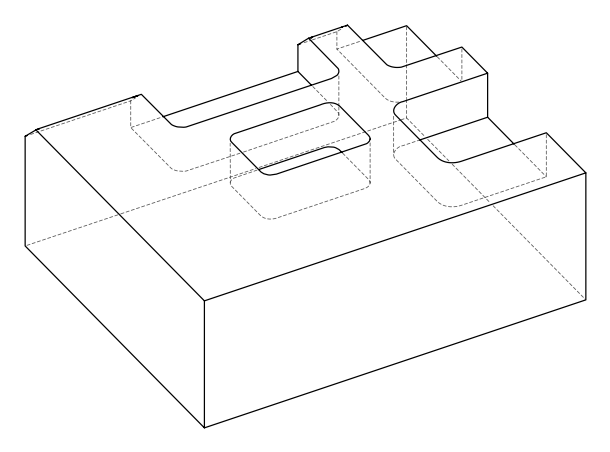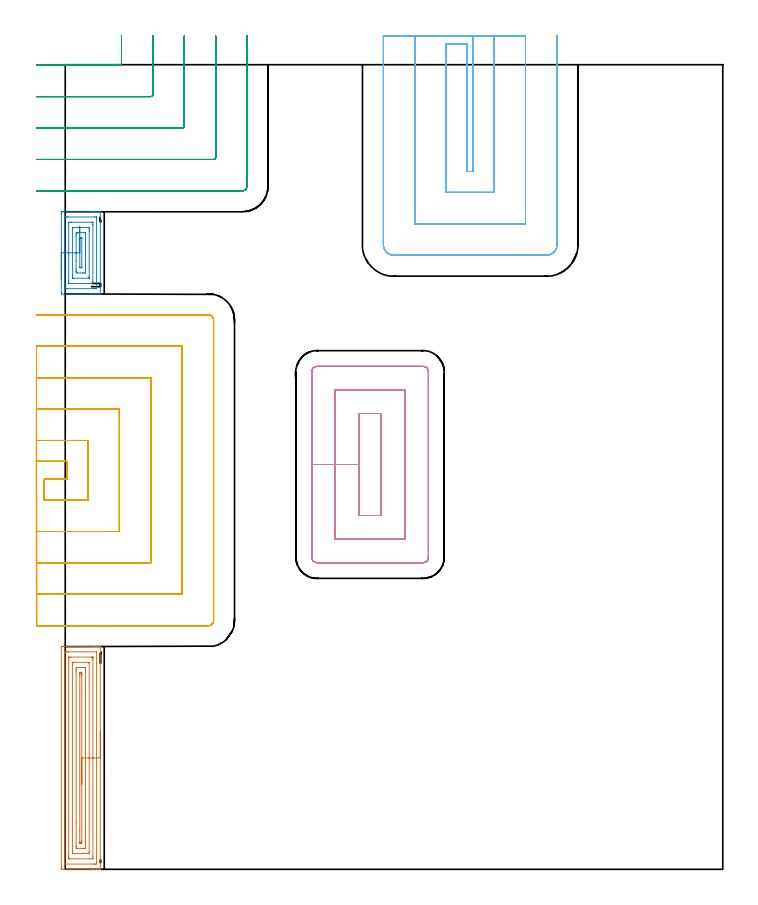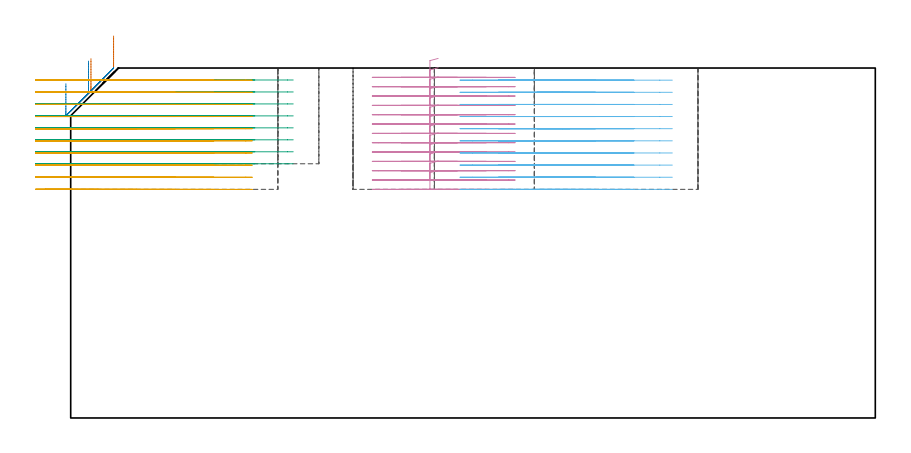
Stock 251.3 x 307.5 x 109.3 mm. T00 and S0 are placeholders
(PLAN: 6 operations, 3 tool changes, 74.4 min)
(1 AREA_MILL | FG_CHAMFER_SURFACE | UGT0205_001 | 4.3 min | 10245 mm3)
(2 AREA_MILL_1 | FG_CHAMFER_SURFACE_1 | UGT0205_001 | 1.72 min | 5084 mm3)
(3 MILL_CORNER_NOTCH_RECTANGULAR | CORNER_NOTCH_RECTANGULAR | NXT0201_012 | Follow Part, ap 4, ae 75% | 8.26 min | 128826 mm3)
(4 MILL_RECTANGULAR_POCKET | POCKET_RECTANGULAR_STRAIGHT | NXT0201_011 | Follow Part, ap 3, ae 75% | 14.68 min | 184594 mm3)
(5 MILL_SLOT | SLOT_PARTIAL_RECTANGULAR | NXT0201_012 | Follow Part, ap 4, ae 75% | 28.41 min | 327304 mm3)
(6 MILL_SLOT_1 | SLOT_PARTIAL_RECTANGULAR_1 | NXT0201_012 | Follow Part, ap 4, ae 75% | 17.02 min | 249739 mm3)
(TOOL UGT0205_001 | Chamfer Mill 20 x 3 x 45 deg. | D20 FL50 Z2)
(TOOL NXT0201_012 | ENDMILL 16mm [2P460-1600-NA 1630] | D16 FL38 Z6)
(TOOL NXT0201_011 | ENDMILL 12mm [2P460-1200-NA 1630] | D12 FL38 Z6)
(OP 1 AREA_MILL)
G17 G21 G94 G90
T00 M6
G54
G17 G0 G90 X13.4 Y52.55 S1061 M3
G43 Z119.3 H0
G94 G1 Y52.512 Z118.428 F250.
Y52.398 Z117.563
Y52.209 Z116.712
Y51.947 Z115.88
Y51.613 Z115.074
Y51.21 Z114.3
Y50.742 Z113.564
Y50.21 Z112.872
Y49.621 Z112.229
Y48.978 Z111.64
Y48.286 Z111.108
Y47.55 Z110.64
Y46.776 Z110.237
Y45.97 Z109.903
Y45.138 Z109.641
Y44.287 Z109.452
Y43.422 Z109.338
Y42.55 Z109.3
Y0.159
X13.394 Y0.01 Z109.293
X13.102 Y0. Z109.001
X12.73 Z108.629
X12.103 Z107.998
X10.911 Z106.808
X10.345 Z106.239
X2.03 Z97.927
X-1.294 Z94.604
X-1.366 Y0.001 Z94.531
X-1.492 Y0.01 Z94.405
X-1.499 Y0.136 Z94.399
X-1.5 Y0.605 Z94.4
X-1.499 Y84.495 Z94.401
X-1.496 Y84.915 Z94.402
X-1.492 Y85.09 Z94.406
X-1.082 Y85.095 Z94.815
X-0.486 Y85.1 Z95.411
X10.345 Z106.239
X10.911 Z106.808
X11.224 Z107.12
X11.79 Z107.686
X12.103 Z107.998
X13.103 Z109.002
X13.394 Y85.09 Z109.293
X13.4 Y84.941 Z109.3
Y42.55
X11.986 Z107.886
X11.985 Y2.51 Z107.885
X11.984 Y2.39 Z107.884
X11.979 Y2.014 Z107.879
X11.605 Y2.003 Z107.505
X11.224 Y2.001 Z107.124
X10.729 Y2. Z106.629
X-0.006 Y2.001 Z95.894
X-0.034 Y2.002 Z95.866
X-0.063 Y2.007 Z95.837
X-0.079 Y2.013 Z95.821
X-0.081 Y2.035 Z95.819
X-0.085 Y2.27 Z95.815
Y82.59
X-0.084 Y82.71 Z95.816
X-0.079 Y83.087 Z95.821
X0.295 Y83.097 Z96.195
X0.676 Y83.099 Z96.576
X1.171 Y83.1 Z97.071
X11.906 Y83.099 Z107.806
X11.934 Y83.098 Z107.834
X11.963 Y83.093 Z107.863
X11.979 Y83.087 Z107.879
X11.98 Y83.065 Z107.88
X11.985 Y82.83 Z107.885
X11.986 Y42.55 Z107.886
X10.572 Z106.472
X10.571 Y4.838 Z106.471
X10.569 Y4.175 Z106.469
X10.567 Y4.061 Z106.467
X10.565 Y4.012 Z106.465
X10.512 Y4.006 Z106.412
X10.345 Y4.003 Z106.245
X9.638 Y4. Z105.538
X1.727 Z97.627
X1.555 Y4.003 Z97.455
X1.383 Y4.008 Z97.283
X1.339 Y4.01 Z97.239
X1.335 Y4.039 Z97.235
X1.331 Y4.099 Z97.231
X1.33 Y4.175 Z97.23
X1.329 Y4.405 Z97.229
X1.328 Y5.068 Z97.228
X1.329 Y80.262 Z97.229
X1.331 Y80.925 Z97.231
X1.333 Y81.039 Z97.233
X1.335 Y81.088 Z97.235
X1.388 Y81.094 Z97.288
X1.555 Y81.097 Z97.455
X2.262 Y81.1 Z98.162
X10.173 Z106.073
X10.345 Y81.097 Z106.245
X10.517 Y81.092 Z106.417
X10.561 Y81.09 Z106.461
X10.565 Y81.061 Z106.465
X10.569 Y81.001 Z106.469
X10.57 Y80.925 Z106.47
X10.571 Y80.695 Z106.471
X10.572 Y80.033 Z106.472
Y42.55
X9.157 Z105.057
Y6.852
X9.155 Y6.276 Z105.055
X9.152 Y6.081 Z105.052
X9.151 Y6.019 Z105.051
X9.111 Y6.01 Z105.011
X8.548 Y6. Z104.448
X3.273 Z99.173
X2.891 Y6.004 Z98.791
X2.795 Y6.007 Z98.695
X2.753 Y6.01 Z98.653
X2.75 Y6.039 Z98.65
X2.747 Y6.127 Z98.647
X2.743 Y6.538 Z98.643
Y78.248
X2.745 Y78.824 Z98.645
X2.748 Y79.019 Z98.648
X2.749 Y79.081 Z98.649
X2.789 Y79.09 Z98.689
X3.352 Y79.1 Z99.252
X8.627 Z104.527
X9.009 Y79.096 Z104.909
X9.104 Y79.093 Z105.004
X9.147 Y79.09 Z105.047
X9.15 Y79.061 Z105.05
X9.153 Y78.973 Z105.053
X9.157 Y78.562 Z105.057
Y42.55
X7.743 Z103.643
Y9.53
X7.742 Y8.637 Z103.642
X7.741 Y8.604 Z103.641
X7.708 Y8.01 Z103.608
X7.454 Y8.003 Z103.354
X6.829 Y8.001 Z102.729
X6.578 Y8. Z102.478
X4.818 Y8.001 Z100.718
X4.192 Y8.01 Z100.092
X4.159 Y8.637 Z100.059
X4.158 Y8.672 Z100.058
X4.157 Y17.785 Z100.057
Y75.57
X4.158 Y76.463 Z100.058
X4.159 Y76.496 Z100.059
X4.192 Y77.09 Z100.092
X4.446 Y77.097 Z100.346
X5.071 Y77.1 Z100.971
X5.322 Z101.222
X7.082 Y77.099 Z102.982
X7.708 Y77.09 Z103.608
X7.741 Y76.463 Z103.641
X7.742 Y76.428 Z103.642
X7.743 Y67.315 Z103.643
Y42.55
X6.329 Z102.229
Y10.93
X6.328 Y10.422 Z102.228
X6.325 Y10.042 Z102.225
X6.322 Y10.018 Z102.222
X6.312 Y10.01 Z102.212
X6.262 Y10.005 Z102.162
X6.158 Y10.002 Z102.058
X5.95 Y10. Z101.85
X5.811 Z101.711
X5.701 Y10.001 Z101.601
X5.627 Y10.005 Z101.527
X5.586 Y10.01 Z101.486
X5.578 Y10.018 Z101.478
X5.576 Y10.038 Z101.476
X5.572 Y10.422 Z101.472
X5.571 Y14.884 Z101.471
Y74.17
X5.572 Y74.678 Z101.472
X5.575 Y75.058 Z101.475
X5.578 Y75.082 Z101.478
X5.588 Y75.09 Z101.488
X5.638 Y75.095 Z101.538
X5.742 Y75.098 Z101.642
X5.95 Y75.1 Z101.85
X6.089 Z101.989
X6.199 Y75.099 Z102.099
X6.273 Y75.095 Z102.173
X6.314 Y75.09 Z102.214
X6.322 Y75.082 Z102.222
X6.324 Y75.062 Z102.224
X6.328 Y74.678 Z102.228
X6.329 Y74.293 Z102.229
Y73.785
Y42.55
Y41.678 Z102.267
Y40.814 Z102.381
Y39.962 Z102.57
Y39.13 Z102.832
Y38.324 Z103.166
Y37.55 Z103.569
Y36.814 Z104.037
Y36.122 Z104.568
Y35.479 Z105.158
Y34.89 Z105.801
Y34.359 Z106.493
Y33.89 Z107.229
Y33.487 Z108.003
Y33.153 Z108.809
Y32.891 Z109.641
Y32.702 Z110.492
Y32.588 Z111.357
Y32.55 Z112.229
G0 Z119.3
M5
M2
(OP 2 AREA_MILL_1)
G17 G21 G94 G90
T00 M6
G54
G17 G0 G90 X-1.5 Y225.6 S1061 M3
G43 Z119.3 H0
Z104.4
G94 G1 Y225.638 Z103.528 F250.
Y225.752 Z102.664
Y225.941 Z101.812
Y226.203 Z100.98
Y226.537 Z100.174
Y226.94 Z99.4
Y227.408 Z98.664
Y227.94 Z97.972
Y228.529 Z97.329
Y229.172 Z96.74
Y229.864 Z96.208
Y230.6 Z95.74
Y231.374 Z95.337
Y232.18 Z95.003
Y233.012 Z94.741
Y233.864 Z94.552
Y234.728 Z94.438
Y235.6 Z94.4
Y250.262
X-1.499 Y250.729 Z94.401
X-1.495 Y251.147 Z94.403
X-1.491 Y251.29 Z94.405
X-1.082 Y251.295 Z94.814
X-0.519 Y251.3 Z95.378
X9.466 Z105.36
X10.097 Z105.994
X10.345 Z106.242
X10.976 Z106.873
X11.224 Z107.12
X11.721 Z107.62
X13.166 Y251.299 Z109.064
X13.394 Y251.29 Z109.292
X13.4 Y251.174 Z109.3
Y220.026
X13.394 Y219.91 Z109.292
X13.164 Y219.9 Z109.063
X12.486 Z108.385
X11.721 Z107.62
X11.224 Z107.12
X10.976 Z106.873
X10.345 Z106.242
X10.097 Z105.994
X9.466 Z105.36
X-1.293 Z94.603
X-1.4 Y219.902 Z94.497
X-1.492 Y219.91 Z94.405
X-1.499 Y220.002 Z94.399
X-1.5 Y220.471 Z94.4
Y235.6
X-0.086 Z95.814
X-0.085 Y248.949 Z95.815
X-0.084 Y249.142 Z95.816
X-0.081 Y249.238 Z95.819
X-0.079 Y249.278 Z95.821
X-0.016 Y249.29 Z95.884
X0.332 Y249.298 Z96.232
X0.676 Y249.299 Z96.576
X1.209 Y249.3 Z97.109
X11.224 Y249.299 Z107.124
X11.76 Y249.297 Z107.66
X11.912 Y249.29 Z107.812
X11.979 Y249.279 Z107.879
X11.984 Y249.071 Z107.884
X11.985 Y248.949 Z107.885
Y222.251
X11.984 Y222.058 Z107.884
X11.981 Y221.962 Z107.881
X11.979 Y221.922 Z107.879
X11.916 Y221.91 Z107.816
X11.568 Y221.902 Z107.468
X11.224 Y221.901 Z107.124
X10.691 Y221.9 Z106.591
X0.676 Y221.901 Z96.576
X0.14 Y221.903 Z96.04
X-0.012 Y221.91 Z95.888
X-0.079 Y221.921 Z95.821
X-0.084 Y222.129 Z95.816
X-0.085 Y222.251 Z95.815
X-0.086 Y223.022 Z95.814
Y235.6
X1.328 Z97.228
X1.329 Y246.508 Z97.229
X1.334 Y247.17 Z97.234
X1.335 Y247.275 Z97.235
X1.434 Y247.291 Z97.334
X1.555 Y247.295 Z97.455
X2.305 Y247.3 Z98.205
X2.434 Z98.334
X10.217 Z106.117
X10.345 Y247.298 Z106.245
X10.474 Y247.294 Z106.374
X10.555 Y247.29 Z106.455
X10.565 Y247.244 Z106.465
X10.566 Y247.17 Z106.466
X10.571 Y246.508 Z106.471
Y224.692
X10.566 Y224.03 Z106.466
X10.565 Y223.925 Z106.465
X10.466 Y223.909 Z106.366
X10.345 Y223.905 Z106.245
X9.595 Y223.9 Z105.495
X9.466 Z105.366
X1.683 Z97.583
X1.555 Y223.902 Z97.455
X1.426 Y223.906 Z97.326
X1.345 Y223.91 Z97.245
X1.335 Y223.956 Z97.235
X1.333 Y224.03 Z97.233
X1.33 Y224.258 Z97.23
X1.329 Y224.92 Z97.229
X1.328 Y225.15 Z97.228
Y235.6
X2.743 Z98.643
Y244.5
X2.746 Y245.074 Z98.646
X2.75 Y245.268 Z98.65
X2.751 Y245.291 Z98.651
X2.77 Y245.293 Z98.67
X2.819 Y245.297 Z98.719
X2.918 Y245.299 Z98.818
X8.676 Y245.3 Z104.576
X8.997 Y245.293 Z104.897
X9.15 Y245.29 Z105.05
X9.152 Y245.202 Z105.052
X9.156 Y244.814 Z105.056
X9.157 Y244.5 Z105.057
Y243.922
Y226.7
X9.154 Y226.126 Z105.054
X9.15 Y225.932 Z105.05
X9.149 Y225.909 Z105.049
X9.13 Y225.907 Z105.03
X9.081 Y225.903 Z104.981
X8.982 Y225.901 Z104.882
X3.224 Z99.124
X2.903 Y225.907 Z98.803
X2.75 Y225.91 Z98.65
X2.748 Y225.998 Z98.648
X2.744 Y226.386 Z98.644
X2.743 Y226.7 Z98.643
Y227.278
Y235.6
X4.157 Z100.057
Y241.83
X4.158 Y242.72 Z100.058
X4.159 Y242.753 Z100.059
X4.192 Y243.29 Z100.092
X4.501 Y243.297 Z100.401
X5.071 Y243.299 Z100.971
X5.377 Y243.3 Z101.277
X7.136 Y243.298 Z103.036
X7.708 Y243.29 Z103.608
X7.741 Y242.72 Z103.641
X7.742 Y242.685 Z103.642
X7.743 Y235.173 Z103.643
Y229.37
X7.742 Y228.48 Z103.642
X7.741 Y228.447 Z103.641
X7.708 Y227.91 Z103.608
X7.399 Y227.903 Z103.299
X6.829 Y227.901 Z102.729
X6.523 Y227.9 Z102.423
X4.764 Y227.902 Z100.664
X4.192 Y227.91 Z100.092
X4.159 Y228.48 Z100.059
X4.158 Y228.515 Z100.058
X4.157 Y229.37 Z100.057
Y232.485
Y235.6
X5.571 Z101.471
X5.572 Y241.132 Z101.472
X5.573 Y241.227 Z101.473
X5.576 Y241.274 Z101.476
X5.578 Y241.29 Z101.478
X5.6 Y241.295 Z101.5
X5.95 Y241.296 Z101.85
X6.305 Y241.291 Z102.205
X6.323 Y241.29 Z102.223
X6.324 Y241.277 Z102.224
X6.327 Y241.238 Z102.227
X6.328 Y241.17 Z102.228
X6.329 Y241.068 Z102.229
X6.328 Y230.068 Z102.228
X6.327 Y229.973 Z102.227
X6.324 Y229.926 Z102.224
X6.322 Y229.91 Z102.222
X6.3 Y229.905 Z102.2
X5.95 Y229.904 Z101.85
X5.595 Y229.909 Z101.495
X5.577 Y229.91 Z101.477
X5.576 Y229.923 Z101.476
X5.573 Y229.962 Z101.473
X5.572 Y230.03 Z101.472
X5.571 Y230.132 Z101.471
Y235.6
Y236.472 Z101.509
Y237.336 Z101.623
Y238.188 Z101.812
Y239.02 Z102.074
Y239.826 Z102.408
Y240.6 Z102.811
Y241.336 Z103.28
Y242.028 Z103.811
Y242.671 Z104.4
Y243.26 Z105.043
Y243.792 Z105.735
Y244.26 Z106.471
Y244.663 Z107.245
Y244.997 Z108.051
Y245.259 Z108.883
Y245.448 Z109.735
Y245.562 Z110.599
Y245.6 Z111.471
G0 Z119.3
M5
M2
(OP 3 MILL_CORNER_NOTCH_RECTANGULAR)
G17 G21 G94 G90
T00 M6
G54
G17 G0 G90 X-11. Y307.283 S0 M3
G43 Z119.3 H1
Z105.562
G94 G1 X-8. Y307.299 F250.
X-7.746 Y307.3 F500.
X20.705
G3 X21.5 Y308.095 R0.8
G1 Y315.5
Y318.5 F250.
G0 Z119.3
X-11. Y295.278
Z105.562
G1 X-8. Y295.299
X-7.746 Y295.3 F500.
X32.704
G3 X33.5 Y296.096 R0.8
G1 Y315.5
Y318.5 F250.
G0 Z119.3
X-11. Y283.267
Z105.562
G1 X-8. Y283.299
G2 X-7.746 Y283.3 R24. F500.
G1 X44.704
G3 X45.5 Y284.096 R0.8
G1 Y315.5
Y318.5 F250.
G0 Z119.3
X-10.999 Y271.234
Z105.562
G1 X-8. Y271.297
G2 X-7.746 Y271.3 R12. F500.
G1 X56.704
G3 X57.5 Y272.096 R0.8
G1 Y315.5
Y318.5 F250.
G0 Z119.3
X-10.746 Y259.3
Z105.562
G1 X-7.746
X67.7 F500.
G3 X69.5 Y261.1 R1.8
G1 Y315.5
Y318.5 F250.
G0 Z119.3
X-11. Y307.298
Z101.825
G1 X-8. Y307.3
X-7.961 F500.
X20.705
G3 X21.5 Y308.095 R0.8
G1 Y315.5
Y318.5 F250.
G0 Z119.3
X-11. Y295.297
Z101.825
G1 X-8. Y295.3
X-7.961 F500.
X32.704
G3 X33.5 Y296.096 R0.8
G1 Y315.5
Y318.5 F250.
G0 Z119.3
X-11. Y283.295
Z101.825
G1 X-8. Y283.3
X-7.961 F500.
X44.704
G3 X45.5 Y284.096 R0.8
G1 Y315.5
Y318.5 F250.
G0 Z119.3
X-11. Y271.29
Z101.825
G1 X-8. Y271.3
X-7.961 F500.
X56.704
G3 X57.5 Y272.096 R0.8
G1 Y315.5
Y318.5 F250.
G0 Z119.3
X-10.961 Y259.3
Z101.825
G1 X-7.961
X67.7 F500.
G3 X69.5 Y261.1 R1.8
G1 Y315.5
Y318.5 F250.
G0 Z119.3
X-11. Y307.3
Z98.087
G1 X-8.
X20.705 F500.
G3 X21.5 Y308.095 R0.8
G1 Y315.5
Y318.5 F250.
G0 Z119.3
X-11. Y295.3
Z98.087
G1 X-8.
X32.704 F500.
G3 X33.5 Y296.096 R0.8
G1 Y315.5
Y318.5 F250.
G0 Z119.3
X-11. Y283.3
Z98.087
G1 X-8.
X44.704 F500.
G3 X45.5 Y284.096 R0.8
G1 Y315.5
Y318.5 F250.
G0 Z119.3
X-11. Y271.3
Z98.087
G1 X-8.
X56.704 F500.
G3 X57.5 Y272.096 R0.8
G1 Y315.5
Y318.5 F250.
G0 Z119.3
X-11. Y259.3
Z98.087
G1 X-8.
X67.7 F500.
G3 X69.5 Y261.1 R1.8
G1 Y315.5
Y318.5 F250.
G0 Z119.3
X-11. Y307.3
Z94.35
G1 X-8.
X20.705 F500.
G3 X21.5 Y308.095 R0.8
G1 Y315.5
Y318.5 F250.
G0 Z119.3
X-11. Y295.3
Z94.35
G1 X-8.
X32.704 F500.
G3 X33.5 Y296.096 R0.8
G1 Y315.5
Y318.5 F250.
G0 Z119.3
X-11. Y283.3
Z94.35
G1 X-8.
X44.704 F500.
G3 X45.5 Y284.096 R0.8
G1 Y315.5
Y318.5 F250.
G0 Z119.3
X-11. Y271.3
Z94.35
G1 X-8.
X56.704 F500.
G3 X57.5 Y272.096 R0.8
G1 Y315.5
Y318.5 F250.
G0 Z119.3
X-11. Y259.3
Z94.35
G1 X-8.
X67.7 F500.
G3 X69.5 Y261.1 R1.8
G1 Y315.5
Y318.5 F250.
G0 Z119.3
X-11. Y307.3
Z90.612
G1 X-8.
X20.705 F500.
G3 X21.5 Y308.095 R0.8
G1 Y315.5
Y318.5 F250.
G0 Z119.3
X-11. Y295.3
Z90.612
G1 X-8.
X32.704 F500.
G3 X33.5 Y296.096 R0.8
G1 Y315.5
Y318.5 F250.
G0 Z119.3
X-11. Y283.3
Z90.612
G1 X-8.
X44.704 F500.
G3 X45.5 Y284.096 R0.8
G1 Y315.5
Y318.5 F250.
G0 Z119.3
X-11. Y271.3
Z90.612
G1 X-8.
X56.704 F500.
G3 X57.5 Y272.096 R0.8
G1 Y315.5
Y318.5 F250.
G0 Z119.3
X-11. Y259.3
Z90.612
G1 X-8.
X67.7 F500.
G3 X69.5 Y261.1 R1.8
G1 Y315.5
Y318.5 F250.
G0 Z119.3
X-11. Y307.3
Z86.875
G1 X-8.
X20.705 F500.
G3 X21.5 Y308.095 R0.8
G1 Y315.5
Y318.5 F250.
G0 Z119.3
X-11. Y295.3
Z86.875
G1 X-8.
X32.704 F500.
G3 X33.5 Y296.096 R0.8
G1 Y315.5
Y318.5 F250.
G0 Z119.3
X-11. Y283.3
Z86.875
G1 X-8.
X44.704 F500.
G3 X45.5 Y284.096 R0.8
G1 Y315.5
Y318.5 F250.
G0 Z119.3
X-11. Y271.3
Z86.875
G1 X-8.
X56.704 F500.
G3 X57.5 Y272.096 R0.8
G1 Y315.5
Y318.5 F250.
G0 Z119.3
X-11. Y259.3
Z86.875
G1 X-8.
X67.7 F500.
G3 X69.5 Y261.1 R1.8
G1 Y315.5
Y318.5 F250.
G0 Z119.3
X-11. Y307.3
Z83.137
G1 X-8.
X20.705 F500.
G3 X21.5 Y308.095 R0.8
G1 Y315.5
Y318.5 F250.
G0 Z119.3
X-11. Y295.3
Z83.137
G1 X-8.
X32.704 F500.
G3 X33.5 Y296.096 R0.8
G1 Y315.5
Y318.5 F250.
G0 Z119.3
X-11. Y283.3
Z83.137
G1 X-8.
X44.704 F500.
G3 X45.5 Y284.096 R0.8
G1 Y315.5
Y318.5 F250.
G0 Z119.3
X-11. Y271.3
Z83.137
G1 X-8.
X56.704 F500.
G3 X57.5 Y272.096 R0.8
G1 Y315.5
Y318.5 F250.
G0 Z119.3
X-11. Y259.3
Z83.137
G1 X-8.
X67.7 F500.
G3 X69.5 Y261.1 R1.8
G1 Y315.5
Y318.5 F250.
G0 Z119.3
X-11. Y307.3
Z79.4
G1 X-8.
X20.705 F500.
G3 X21.5 Y308.095 R0.8
G1 Y315.5
Y318.5 F250.
G0 Z119.3
X-11. Y295.3
Z79.4
G1 X-8.
X32.704 F500.
G3 X33.5 Y296.096 R0.8
G1 Y315.5
Y318.5 F250.
G0 Z119.3
X-11. Y283.3
Z79.4
G1 X-8.
X44.704 F500.
G3 X45.5 Y284.096 R0.8
G1 Y315.5
Y318.5 F250.
G0 Z119.3
X-11. Y271.3
Z79.4
G1 X-8.
X56.704 F500.
G3 X57.5 Y272.096 R0.8
G1 Y315.5
Y318.5 F250.
G0 Z119.3
X-11. Y259.3
Z79.4
G1 X-8.
X67.7 F500.
G3 X69.5 Y261.1 R1.8
G1 Y315.5
Y318.5 F250.
G0 Z119.3
M5
M2
(OP 4 MILL_RECTANGULAR_POCKET)
G17 G21 G94 G90
T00 M6
G54
G17 G0 G90 X114.776 Y174.2 S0 M3
G43 Z119.3 H1
Z112.3
G94 G1 X112.2 Z111.61 F250.
Y154.7 Z106.385
Y135.2 F500.
X120.8
Y174.2
X112.2
Y154.7
X103.2
Y126.2
X129.8
Y183.2
X103.2
Y154.7
X94.2
Y119.2
G3 X96.2 Y117.2 R2.
G1 X136.8
G3 X138.8 Y119.2 R2.
G1 Y190.2
G3 X136.8 Y192.2 R2.
G1 X96.2
G3 X94.2 Y190.2 R2.
G1 Y154.7
Y153.7
G0 X114.776 Y174.2 Z109.385
G1 X112.2 Z108.694 F250.
Y154.7 Z103.469
Y135.2 F500.
X120.8
Y174.2
X112.2
Y154.7
X103.2
Y126.2
X129.8
Y183.2
X103.2
Y154.7
X94.2
Y119.2
G3 X96.2 Y117.2 R2.
G1 X136.8
G3 X138.8 Y119.2 R2.
G1 Y190.2
G3 X136.8 Y192.2 R2.
G1 X96.2
G3 X94.2 Y190.2 R2.
G1 Y154.7
Y153.7
G0 X114.776 Y174.2 Z106.469
G1 X112.2 Z105.779 F250.
Y154.7 Z100.554
Y135.2 F500.
X120.8
Y174.2
X112.2
Y154.7
X103.2
Y126.2
X129.8
Y183.2
X103.2
Y154.7
X94.2
Y119.2
G3 X96.2 Y117.2 R2.
G1 X136.8
G3 X138.8 Y119.2 R2.
G1 Y190.2
G3 X136.8 Y192.2 R2.
G1 X96.2
G3 X94.2 Y190.2 R2.
G1 Y154.7
Y153.7
G0 X114.776 Y174.2 Z103.554
G1 X112.2 Z102.863 F250.
Y154.7 Z97.638
Y135.2 F500.
X120.8
Y174.2
X112.2
Y154.7
X103.2
Y126.2
X129.8
Y183.2
X103.2
Y154.7
X94.2
Y119.2
G3 X96.2 Y117.2 R2.
G1 X136.8
G3 X138.8 Y119.2 R2.
G1 Y190.2
G3 X136.8 Y192.2 R2.
G1 X96.2
G3 X94.2 Y190.2 R2.
G1 Y154.7
Y153.7
G0 X114.776 Y174.2 Z100.638
G1 X112.2 Z99.948 F250.
Y154.7 Z94.723
Y135.2 F500.
X120.8
Y174.2
X112.2
Y154.7
X103.2
Y126.2
X129.8
Y183.2
X103.2
Y154.7
X94.2
Y119.2
G3 X96.2 Y117.2 R2.
G1 X136.8
G3 X138.8 Y119.2 R2.
G1 Y190.2
G3 X136.8 Y192.2 R2.
G1 X96.2
G3 X94.2 Y190.2 R2.
G1 Y154.7
Y153.7
G0 X114.776 Y174.2 Z97.723
G1 X112.2 Z97.033 F250.
Y154.7 Z91.808
Y135.2 F500.
X120.8
Y174.2
X112.2
Y154.7
X103.2
Y126.2
X129.8
Y183.2
X103.2
Y154.7
X94.2
Y119.2
G3 X96.2 Y117.2 R2.
G1 X136.8
G3 X138.8 Y119.2 R2.
G1 Y190.2
G3 X136.8 Y192.2 R2.
G1 X96.2
G3 X94.2 Y190.2 R2.
G1 Y154.7
Y153.7
G0 X114.776 Y174.2 Z94.808
G1 X112.2 Z94.117 F250.
Y154.7 Z88.892
Y135.2 F500.
X120.8
Y174.2
X112.2
Y154.7
X103.2
Y126.2
X129.8
Y183.2
X103.2
Y154.7
X94.2
Y119.2
G3 X96.2 Y117.2 R2.
G1 X136.8
G3 X138.8 Y119.2 R2.
G1 Y190.2
G3 X136.8 Y192.2 R2.
G1 X96.2
G3 X94.2 Y190.2 R2.
G1 Y154.7
Y153.7
G0 X114.776 Y174.2 Z91.892
G1 X112.2 Z91.202 F250.
Y154.7 Z85.977
Y135.2 F500.
X120.8
Y174.2
X112.2
Y154.7
X103.2
Y126.2
X129.8
Y183.2
X103.2
Y154.7
X94.2
Y119.2
G3 X96.2 Y117.2 R2.
G1 X136.8
G3 X138.8 Y119.2 R2.
G1 Y190.2
G3 X136.8 Y192.2 R2.
G1 X96.2
G3 X94.2 Y190.2 R2.
G1 Y154.7
Y153.7
G0 X114.776 Y174.2 Z88.977
G1 X112.2 Z88.287 F250.
Y154.7 Z83.062
Y135.2 F500.
X120.8
Y174.2
X112.2
Y154.7
X103.2
Y126.2
X129.8
Y183.2
X103.2
Y154.7
X94.2
Y119.2
G3 X96.2 Y117.2 R2.
G1 X136.8
G3 X138.8 Y119.2 R2.
G1 Y190.2
G3 X136.8 Y192.2 R2.
G1 X96.2
G3 X94.2 Y190.2 R2.
G1 Y154.7
Y153.7
G0 X114.776 Y174.2 Z86.062
G1 X112.2 Z85.371 F250.
Y154.7 Z80.146
Y135.2 F500.
X120.8
Y174.2
X112.2
Y154.7
X103.2
Y126.2
X129.8
Y183.2
X103.2
Y154.7
X94.2
Y119.2
G3 X96.2 Y117.2 R2.
G1 X136.8
G3 X138.8 Y119.2 R2.
G1 Y190.2
G3 X136.8 Y192.2 R2.
G1 X96.2
G3 X94.2 Y190.2 R2.
G1 Y154.7
Y153.7
G0 X114.776 Y174.2 Z83.146
G1 X112.2 Z82.456 F250.
Y154.7 Z77.231
Y135.2 F500.
X120.8
Y174.2
X112.2
Y154.7
X103.2
Y126.2
X129.8
Y183.2
X103.2
Y154.7
X94.2
Y119.2
G3 X96.2 Y117.2 R2.
G1 X136.8
G3 X138.8 Y119.2 R2.
G1 Y190.2
G3 X136.8 Y192.2 R2.
G1 X96.2
G3 X94.2 Y190.2 R2.
G1 Y154.7
Y153.7
G0 X114.776 Y174.2 Z80.231
G1 X112.2 Z79.54 F250.
Y154.7 Z74.315
Y135.2 F500.
X120.8
Y174.2
X112.2
Y154.7
X103.2
Y126.2
X129.8
Y183.2
X103.2
Y154.7
X94.2
Y119.2
G3 X96.2 Y117.2 R2.
G1 X136.8
G3 X138.8 Y119.2 R2.
G1 Y190.2
G3 X136.8 Y192.2 R2.
G1 X96.2
G3 X94.2 Y190.2 R2.
G1 Y154.7
Y153.7
G0 X114.776 Y174.2 Z77.315
G1 X112.2 Z76.625 F250.
Y154.7 Z71.4
Y135.2 F500.
X120.8
Y174.2
X112.2
Y154.7
X103.2
Y126.2
X129.8
Y183.2
X103.2
Y154.7
X94.2
Y119.2
G3 X96.2 Y117.2 R2.
G1 X136.8
G3 X138.8 Y119.2 R2.
G1 Y190.2
G3 X136.8 Y192.2 R2.
G1 X96.2
G3 X94.2 Y190.2 R2.
G1 Y154.7
Y153.7
G0 Z119.3
M5
M2
(OP 5 MILL_SLOT)
G17 G21 G94 G90
T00 M6
G54
G17 G0 G90 X-11. Y155.914 S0 M3
G43 Z119.3 H1
Z105.51
G94 G1 X-8. Y155.901 F250.
G3 X-7.746 Y155.9 R56. F500.
G1 X0.7
Y149.1
X-7.746
X-8. Y149.099
Y141.099
X-7.746 Y141.1
X8.7
Y163.9
X-7.746
X-8. Y163.901
X-11. Y163.917 F250.
Y129.078
X-8. Y129.099
X-7.746 Y129.1 F500.
X20.7
Y175.9
X-7.746
X-8. Y175.901
X-11. Y175.922 F250.
Y117.067
X-8. Y117.099
G2 X-7.746 Y117.1 R24. F500.
G1 X32.7
Y187.9
X-7.746
G2 X-8. Y187.901 R24.
G1 X-11. Y187.933 F250.
X-10.999 Y105.034
X-8. Y105.097
G2 X-7.746 Y105.1 R12. F500.
G1 X44.7
Y199.9
X-7.746
G2 X-8. Y199.903 R12.
G1 X-10.999 Y199.966 F250.
X-10.746 Y93.1
X-7.746
X54.7 F500.
G3 X56.7 Y95.1 R2.
G1 Y209.9
G3 X54.7 Y211.9 R2.
G1 X-7.746
X-10.746 F250.
G0 X-11. Y155.902 Z101.72
G1 X-8. Y155.9
X0.7 F500.
Y149.1
X-8.
Y141.1
X8.7
Y163.9
X-8.
X-11. Y163.902 F250.
Y129.098
X-8. Y129.1
X20.7 F500.
Y175.9
X-8.
X-11. Y175.902 F250.
Y117.096
X-8. Y117.1
X32.7 F500.
Y187.9
X-8.
X-11. Y187.904 F250.
Y105.093
X-8. Y105.1
X44.7 F500.
Y199.9
X-8.
X-11. Y199.907 F250.
X-10.971 Y93.1
X-7.971
X54.7 F500.
G3 X56.7 Y95.1 R2.
G1 Y209.9
G3 X54.7 Y211.9 R2.
G1 X-7.971
X-10.971 F250.
G0 X-11. Y155.9 Z97.93
G1 X-8.
X0.7 F500.
Y149.1
X-8.
Y141.1
X8.7
Y163.9
X-8.
X-11. F250.
Y129.1
X-8.
X20.7 F500.
Y175.9
X-8.
X-11. F250.
Y117.1
X-8.
X32.7 F500.
Y187.9
X-8.
X-11. F250.
Y105.1
X-8.
X44.7 F500.
Y199.9
X-8.
X-11. F250.
Y93.1
X-8.
X54.7 F500.
G3 X56.7 Y95.1 R2.
G1 Y209.9
G3 X54.7 Y211.9 R2.
G1 X-8.
X-11. F250.
G0 Y155.9 Z94.14
G1 X-8.
X0.7 F500.
Y149.1
X-8.
Y141.1
X8.7
Y163.9
X-8.
X-11. F250.
Y129.1
X-8.
X20.7 F500.
Y175.9
X-8.
X-11. F250.
Y117.1
X-8.
X32.7 F500.
Y187.9
X-8.
X-11. F250.
Y105.1
X-8.
X44.7 F500.
Y199.9
X-8.
X-11. F250.
Y93.1
X-8.
X54.7 F500.
G3 X56.7 Y95.1 R2.
G1 Y209.9
G3 X54.7 Y211.9 R2.
G1 X-8.
X-11. F250.
G0 Y155.9 Z90.35
G1 X-8.
X0.7 F500.
Y149.1
X-8.
Y141.1
X8.7
Y163.9
X-8.
X-11. F250.
Y129.1
X-8.
X20.7 F500.
Y175.9
X-8.
X-11. F250.
Y117.1
X-8.
X32.7 F500.
Y187.9
X-8.
X-11. F250.
Y105.1
X-8.
X44.7 F500.
Y199.9
X-8.
X-11. F250.
Y93.1
X-8.
X54.7 F500.
G3 X56.7 Y95.1 R2.
G1 Y209.9
G3 X54.7 Y211.9 R2.
G1 X-8.
X-11. F250.
G0 Y155.9 Z86.56
G1 X-8.
X0.7 F500.
Y149.1
X-8.
Y141.1
X8.7
Y163.9
X-8.
X-11. F250.
Y129.1
X-8.
X20.7 F500.
Y175.9
X-8.
X-11. F250.
Y117.1
X-8.
X32.7 F500.
Y187.9
X-8.
X-11. F250.
Y105.1
X-8.
X44.7 F500.
Y199.9
X-8.
X-11. F250.
Y93.1
X-8.
X54.7 F500.
G3 X56.7 Y95.1 R2.
G1 Y209.9
G3 X54.7 Y211.9 R2.
G1 X-8.
X-11. F250.
G0 Y155.9 Z82.77
G1 X-8.
X0.7 F500.
Y149.1
X-8.
Y141.1
X8.7
Y163.9
X-8.
X-11. F250.
Y129.1
X-8.
X20.7 F500.
Y175.9
X-8.
X-11. F250.
Y117.1
X-8.
X32.7 F500.
Y187.9
X-8.
X-11. F250.
Y105.1
X-8.
X44.7 F500.
Y199.9
X-8.
X-11. F250.
Y93.1
X-8.
X54.7 F500.
G3 X56.7 Y95.1 R2.
G1 Y209.9
G3 X54.7 Y211.9 R2.
G1 X-8.
X-11. F250.
G0 Y155.9 Z78.98
G1 X-8.
X0.7 F500.
Y149.1
X-8.
Y141.1
X8.7
Y163.9
X-8.
X-11. F250.
Y129.1
X-8.
X20.7 F500.
Y175.9
X-8.
X-11. F250.
Y117.1
X-8.
X32.7 F500.
Y187.9
X-8.
X-11. F250.
Y105.1
X-8.
X44.7 F500.
Y199.9
X-8.
X-11. F250.
Y93.1
X-8.
X54.7 F500.
G3 X56.7 Y95.1 R2.
G1 Y209.9
G3 X54.7 Y211.9 R2.
G1 X-8.
X-11. F250.
G0 Y155.9 Z75.19
G1 X-8.
X0.7 F500.
Y149.1
X-8.
Y141.1
X8.7
Y163.9
X-8.
X-11. F250.
Y129.1
X-8.
X20.7 F500.
Y175.9
X-8.
X-11. F250.
Y117.1
X-8.
X32.7 F500.
Y187.9
X-8.
X-11. F250.
Y105.1
X-8.
X44.7 F500.
Y199.9
X-8.
X-11. F250.
Y93.1
X-8.
X54.7 F500.
G3 X56.7 Y95.1 R2.
G1 Y209.9
G3 X54.7 Y211.9 R2.
G1 X-8.
X-11. F250.
G0 Y155.9 Z71.4
G1 X-8.
X0.7 F500.
Y149.1
X-8.
Y141.1
X8.7
Y163.9
X-8.
X-11. F250.
Y129.1
X-8.
X20.7 F500.
Y175.9
X-8.
X-11. F250.
Y117.1
X-8.
X32.7 F500.
Y187.9
X-8.
X-11. F250.
Y105.1
X-8.
X44.7 F500.
Y199.9
X-8.
X-11. F250.
Y93.1
X-8.
X54.7 F500.
G3 X56.7 Y95.1 R2.
G1 Y209.9
G3 X54.7 Y211.9 R2.
G1 X-8.
X-11. F250.
G0 Z119.3
M5
M2
(OP 6 MILL_SLOT_1)
G17 G21 G94 G90
T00 M6
G54
G17 G0 G90 X155.9 Y318.5 S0 M3
G43 Z119.3 H1
Z105.51
G94 G1 Y315.5 F250.
Y266.7 F500.
X153.6
Y315.5
X145.6
Y258.7
X163.9
Y315.5
Y318.5 F250.
X133.6
Y315.5
Y246.7 F500.
X175.9
Y315.5
Y318.5 F250.
X121.6
Y315.5
Y238.6 F500.
G3 X125.5 Y234.7 R3.9
G1 X184.
G3 X187.9 Y238.6 R3.9
G1 Y315.5
Y318.5 F250.
G0 X155.9 Z101.72
G1 Y315.5
Y266.7 F500.
X153.6
Y315.5
X145.6
Y258.7
X163.9
Y315.5
Y318.5 F250.
X133.6
Y315.5
Y246.7 F500.
X175.9
Y315.5
Y318.5 F250.
X121.6
Y315.5
Y238.6 F500.
G3 X125.5 Y234.7 R3.9
G1 X184.
G3 X187.9 Y238.6 R3.9
G1 Y315.5
Y318.5 F250.
G0 X155.9 Z97.93
G1 Y315.5
Y266.7 F500.
X153.6
Y315.5
X145.6
Y258.7
X163.9
Y315.5
Y318.5 F250.
X133.6
Y315.5
Y246.7 F500.
X175.9
Y315.5
Y318.5 F250.
X121.6
Y315.5
Y238.6 F500.
G3 X125.5 Y234.7 R3.9
G1 X184.
G3 X187.9 Y238.6 R3.9
G1 Y315.5
Y318.5 F250.
G0 X155.9 Z94.14
G1 Y315.5
Y266.7 F500.
X153.6
Y315.5
X145.6
Y258.7
X163.9
Y315.5
Y318.5 F250.
X133.6
Y315.5
Y246.7 F500.
X175.9
Y315.5
Y318.5 F250.
X121.6
Y315.5
Y238.6 F500.
G3 X125.5 Y234.7 R3.9
G1 X184.
G3 X187.9 Y238.6 R3.9
G1 Y315.5
Y318.5 F250.
G0 X155.9 Z90.35
G1 Y315.5
Y266.7 F500.
X153.6
Y315.5
X145.6
Y258.7
X163.9
Y315.5
Y318.5 F250.
X133.6
Y315.5
Y246.7 F500.
X175.9
Y315.5
Y318.5 F250.
X121.6
Y315.5
Y238.6 F500.
G3 X125.5 Y234.7 R3.9
G1 X184.
G3 X187.9 Y238.6 R3.9
G1 Y315.5
Y318.5 F250.
G0 X155.9 Z86.56
G1 Y315.5
Y266.7 F500.
X153.6
Y315.5
X145.6
Y258.7
X163.9
Y315.5
Y318.5 F250.
X133.6
Y315.5
Y246.7 F500.
X175.9
Y315.5
Y318.5 F250.
X121.6
Y315.5
Y238.6 F500.
G3 X125.5 Y234.7 R3.9
G1 X184.
G3 X187.9 Y238.6 R3.9
G1 Y315.5
Y318.5 F250.
G0 X155.9 Z82.77
G1 Y315.5
Y266.7 F500.
X153.6
Y315.5
X145.6
Y258.7
X163.9
Y315.5
Y318.5 F250.
X133.6
Y315.5
Y246.7 F500.
X175.9
Y315.5
Y318.5 F250.
X121.6
Y315.5
Y238.6 F500.
G3 X125.5 Y234.7 R3.9
G1 X184.
G3 X187.9 Y238.6 R3.9
G1 Y315.5
Y318.5 F250.
G0 X155.9 Z78.98
G1 Y315.5
Y266.7 F500.
X153.6
Y315.5
X145.6
Y258.7
X163.9
Y315.5
Y318.5 F250.
X133.6
Y315.5
Y246.7 F500.
X175.9
Y315.5
Y318.5 F250.
X121.6
Y315.5
Y238.6 F500.
G3 X125.5 Y234.7 R3.9
G1 X184.
G3 X187.9 Y238.6 R3.9
G1 Y315.5
Y318.5 F250.
G0 X155.9 Z75.19
G1 Y315.5
Y266.7 F500.
X153.6
Y315.5
X145.6
Y258.7
X163.9
Y315.5
Y318.5 F250.
X133.6
Y315.5
Y246.7 F500.
X175.9
Y315.5
Y318.5 F250.
X121.6
Y315.5
Y238.6 F500.
G3 X125.5 Y234.7 R3.9
G1 X184.
G3 X187.9 Y238.6 R3.9
G1 Y315.5
Y318.5 F250.
G0 X155.9 Z71.4
G1 Y315.5
Y266.7 F500.
X153.6
Y315.5
X145.6
Y258.7
X163.9
Y315.5
Y318.5 F250.
X133.6
Y315.5
Y246.7 F500.
X175.9
Y315.5
Y318.5 F250.
X121.6
Y315.5
Y238.6 F500.
G3 X125.5 Y234.7 R3.9
G1 X184.
G3 X187.9 Y238.6 R3.9
G1 Y315.5
Y318.5 F250.
G0 Z119.3
M5
M2
